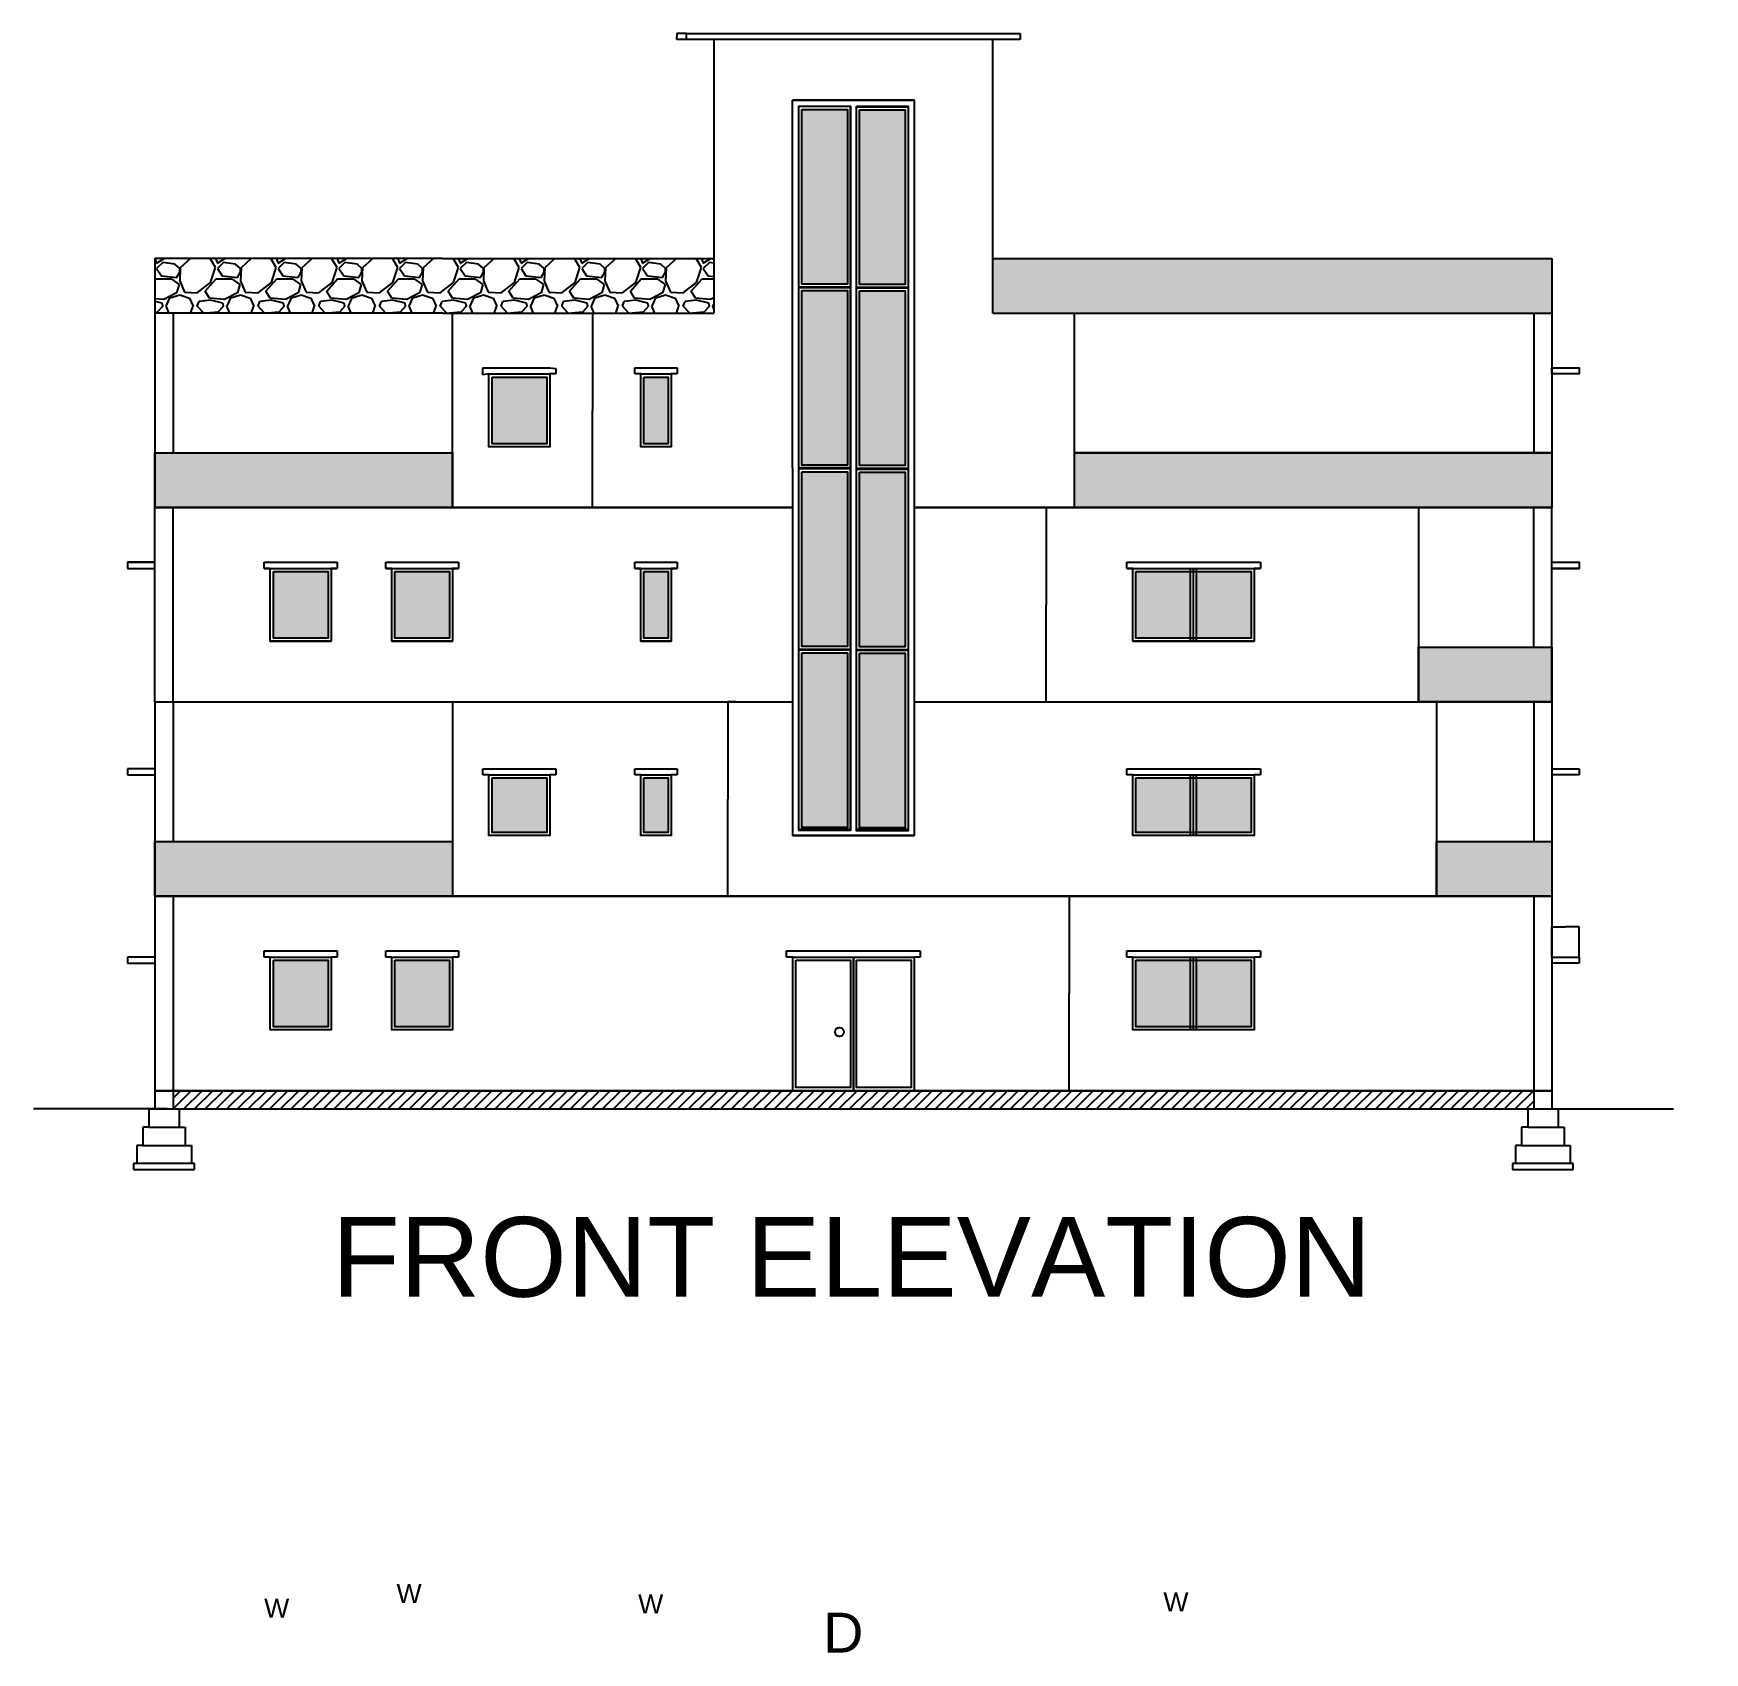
# Model space of a CAD drawing. Header units: millimetres. Extents: x 14561 to 73598, y 8019 to 71831.
# Drawn here: x 14583 to 42096, y 45173 to 71831 of the extents above; entities that cross this region are included whole.
import ezdxf

# ---------------------------------------------------------------- set-up
doc = ezdxf.new("R2010")
doc.units = ezdxf.units.MM
doc.styles.get("Standard").update_dxf_attribs({"font": 'arial.ttf'})
doc.dimstyles.get("Standard").update_dxf_attribs({"dimtxt": 0.18, "dimasz": 0.18, "dimexe": 0.18, "dimexo": 0.0625, "dimgap": 0.09, "dimtad": 0, "dimtih": 1, "dimtoh": 1, "dimdec": 4, "dimzin": 0, "dimdsep": 46, "dimtxsty": 'Standard', "dimcen": 0.09, "dimadec": 0, "dimazin": 0, "dimtfac": 1, "dimtdec": 4, "dimtofl": 0, "dimtmove": 0, "dimatfit": 3, "dimfxl": 1, "dimtolj": 1, "dimtzin": 0, "dimarcsym": 0})
pattern_1 = [(228.012787504, (-32295.16961467436, 33333.34482251156), (-8000.000000000062, -9000.000000000004), [134.536, -13319.0880470737]), (184.969740728, (-32385.16961467436, 33233.34482251156), (11999.99999999997, 1000.000000000035), [230.868, -22855.92476123]), (132.510447078, (-32615.16961467436, 33213.34482251156), (10000.00000000012, -10999.99999999987), [162.788, -16116.0325960997]), (267.273689006, (-33005.16961467436, 32963.34482251156), (1000.000000000024, 20000.00000000002), [210.2379999999999, -20813.55804162899]), (292.833654178, (-33015.16961467436, 32753.34482251156), (-4999.999999999988, 12000.00000000003), [206.1549999999999, -20409.37312808829]), (357.273689006, (-32935.16961467436, 32563.34482251156), (-20000.00000000002, 1000.000000000026), [210.2379999999999, -20813.55804162899]), (37.6942404667, (-32725.16961467436, 32553.34482251156), (-13000, -9999.999999999973), [278.029, -27524.848548916]), (72.2553283749, (-32505.16961467436, 32723.34482251156), (7000.000000000027, 22000), [262.4879999999998, -25986.32149681338]), (121.429565615, (-32425.16961467436, 32973.34482251156), (-8000.000000000019, 12999.99999999999), [210.95, -20884.073109729]), (175.236358309, (-32535.16961467436, 33153.34482251156), (10999.99999999998, -1000.000000000038), [240.832, -11800.7625787923]), (222.397437798, (-32775.16961467436, 33173.34482251156), (-11999.99999999996, -10999.99999999997), [311.448, -30833.3750047949]), (138.814074834, (-32015.16961467436, 32953.34482251156), (-7000.000000000033, 6000), [106.3009999999999, -10523.84481273469]), (171.46923439, (-32095.16961467436, 33023.34482251156), (13000, -1999.999999999995), [202.237, -20021.511416157]), (225, (-32295.16961467436, 33053.34482251156), (-1.110223024625157e-13, -999.9999999999329), [141.421, -1272.7925623731]), (203.198590514, (-32365.16961467436, 33173.34482251156), (4999.999999999989, 1999.999999999975), [76.158, -7539.615105863901]), (291.801409486, (-32435.16961467436, 33143.34482251156), (-999.999999999684, 3000.000000000103), [107.703, -5277.4618071345]), (30.96375653209999, (-32395.16961467436, 33043.34482251156), (3000.000000000053, 1999.99999999998), [174.929, -5656.0228948453]), (161.565051177, (-32245.16961467436, 33133.34482251156), (2000.000000000012, -999.9999999999767), [126.491, -3035.786660168399]), (16.389540334, (-33015.16961467436, 33143.34482251156), (9999.999999999965, 3000.000000000044), [177.2, -17542.8451466694]), (70.3461759419, (-32845.16961467436, 33193.34482251156), (-4000.000000001221, -11000.0000000034), [148.661, -14717.407747319]), (293.198590514, (-32245.16961467436, 33333.34482251156), (-1999.99999999997, 4999.999999999991), [152.315, -7463.4581058639]), (343.610459666, (-32185.16961467436, 33193.34482251156), (-9999.999999999965, 3000.000000000044), [177.1999999999999, -17542.84514666899]), (339.44395478, (-33015.16961467436, 32523.34482251156), (-5000.000000000036, 2000.000000000024), [170.8799999999999, -8373.123745317494]), (294.775140569, (-32855.16961467436, 32463.34482251156), (-5000.000000000005, 11000), [143.178, -14174.643063276]), (66.8014094864, (-32235.16961467436, 32333.34482251156), (1999.999999999981, 4999.99999999997), [152.315, -7463.4581058639]), (17.3540246363, (-32175.16961467436, 32473.34482251156), (-12999.99999999998, -3999.999999999963), [167.631, -16595.42361424]), (69.44395478040002, (-32725.16961467436, 32333.34482251156), (-2000.000000000007, -4999.999999999955), [85.43999999999996, -8458.563745317495]), (101.309932474, (-32295.16961467436, 32333.34482251156), (-999.9999999999638, 4000.000000000012), [50.99, -5048.0295135928]), (165.963756532, (-32305.16961467436, 32383.34482251156), (2999.999999999959, -1000.000000000001), [206.155, -3916.9506256177]), (186.009005957, (-32505.16961467436, 32433.34482251156), (10000.00000000005, 999.9999999999832), [191.05, -18913.9231745428]), (303.690067526, (-32395.16961467436, 32953.34482251156), (-999.9999999999873, 1999.999999999986), [144.2219999999999, -3461.329275463999]), (353.157226587, (-32315.16961467436, 32833.34482251156), (17000.00000000001, -2000.000000000053), [251.794, -24927.5626240283]), (60.9453959009, (-32065.16961467436, 32803.34482251156), (-3999.999999999975, -6999.999999999977), [102.956, -10192.674140987]), (90, (-32015.16961467436, 32893.34482251156), (-999.9999999999999, 1000), [60, -940]), (120.256437164, (-32525.16961467436, 32463.34482251156), (4000.000000000009, -7000.000000000008), [138.924, -13753.5199894498]), (48.01278750420001, (-32595.16961467436, 32583.34482251156), (8000, 8999.999999999975), [269.072, -13184.5520470737]), (0, (-32415.16961467436, 32783.34482251156), (1000, 1000), [260, -740]), (325.3048464690001, (-32155.16961467436, 32783.34482251156), (10000.00000000014, -6999.999999999825), [158.1139999999999, -15653.27430084199]), (254.054604099, (-32025.16961467436, 32693.34482251156), (-1000.000000000038, -4000.000000000005), [145.602, -7134.5078892805]), (207.645975364, (-32065.16961467436, 32553.34482251156), (-18999.99999999995, -10000.00000000005), [237.065, -23469.4741822594]), (175.42607874, (-32275.16961467436, 32443.34482251156), (-12999.99999999995, 1000.000000000001), [250.799, -24829.0734079689])]

# ---------------------------------------------------------------- blocks, each defined once
blk = doc.blocks.new('*D15')
at = {"color": 0, "lineweight": -2, "transparency": 16777216}
for p, q in [((23786.4170927655, 67223.9124068977), (23786.4170927655, 65624.27437142702)), ((23786.47959276538, 67224.09240689769), (23786.5970927655, 67224.09240689769)), ((23786.4170927655, 64024.27240689768), (23786.4170927655, 65623.91044236836)), ((23786.47959276538, 64024.09240689768), (23786.5970927655, 64024.09240689768))]:
    blk.add_line(p, q, dxfattribs=at)
at = {"color": 0, "transparency": 16777216}
for points in [[(23786.3870927655, 67223.9124068977), (23786.4470927655, 67223.9124068977), (23786.4170927655, 67224.09240689769)], [(23786.3870927655, 64024.27240689768), (23786.4470927655, 64024.27240689768), (23786.4170927655, 64024.09240689768)]]:
    blk.add_solid(points, dxfattribs=at)
at = {"layer": 'Defpoints', "color": 0, "transparency": 16777216}
for p in [(23786.41709276538, 67224.09240689769), (23786.41709276538, 64024.09240689768), (23786.4170927655, 64024.09240689768)]:
    blk.add_point(p, dxfattribs=at)
at = {"color": 0, "transparency": 16777216, "insert": (23786.41709276551, 65624.09240689767), "char_height": 0.18, "attachment_point": 5}
blk.add_mtext('\\A1;3200.0000', dxfattribs=at)
blk = doc.blocks.new('*D16')
at = {"color": 0, "lineweight": -2, "transparency": 16777216}
for p, q in [((31097.53066237824, 64024.09240689768), (31255.48827696485, 64024.09240689768)), ((31255.30827696485, 64023.91240689768), (31255.30827696485, 62424.27437142701)), ((31255.30827696485, 60824.27240689767), (31255.30827696485, 62423.91044236835)), ((31097.53066237824, 60824.09240689767), (31255.48827696485, 60824.09240689767))]:
    blk.add_line(p, q, dxfattribs=at)
at = {"color": 0, "transparency": 16777216}
for points in [[(31255.27827696485, 64023.91240689768), (31255.33827696485, 64023.91240689768), (31255.30827696485, 64024.09240689768)], [(31255.27827696485, 60824.27240689767), (31255.33827696485, 60824.27240689767), (31255.30827696485, 60824.09240689767)]]:
    blk.add_solid(points, dxfattribs=at)
at = {"layer": 'Defpoints', "color": 0, "transparency": 16777216}
for p in [(31097.46816237824, 64024.09240689768), (31097.46816237824, 60824.09240689767), (31255.30827696485, 60824.09240689767)]:
    blk.add_point(p, dxfattribs=at)
at = {"color": 0, "transparency": 16777216, "insert": (31255.30827696486, 62424.09240689766), "char_height": 0.18, "attachment_point": 5}
blk.add_mtext('\\A1;3200.0000', dxfattribs=at)
blk = doc.blocks.new('*D17')
at = {"color": 0, "lineweight": -2, "transparency": 16777216}
for p, q in [((26146.54363469122, 60824.09240689768), (26016.52952890304, 60824.09240689768)), ((26016.70952890304, 60823.91240689768), (26016.70952890304, 59224.27437142701)), ((26016.70952890304, 57624.27240689768), (26016.70952890304, 59223.91044236835)), ((26146.54363469122, 57624.09240689768), (26016.52952890304, 57624.09240689768))]:
    blk.add_line(p, q, dxfattribs=at)
at = {"color": 0, "transparency": 16777216}
for points in [[(26016.67952890304, 60823.91240689768), (26016.73952890304, 60823.91240689768), (26016.70952890304, 60824.09240689768)], [(26016.67952890304, 57624.27240689768), (26016.73952890304, 57624.27240689768), (26016.70952890304, 57624.09240689768)]]:
    blk.add_solid(points, dxfattribs=at)
at = {"layer": 'Defpoints', "color": 0, "transparency": 16777216}
for p in [(26146.60613469122, 60824.09240689768), (26016.70952890304, 57624.09240689768), (26146.60613469122, 57624.09240689768)]:
    blk.add_point(p, dxfattribs=at)
at = {"color": 0, "transparency": 16777216, "insert": (26016.70952890305, 59224.09240689766), "char_height": 0.18, "attachment_point": 5}
blk.add_mtext('\\A1;3200.0000', dxfattribs=at)
blk = doc.blocks.new('*D18')
at = {"color": 0, "lineweight": -2, "transparency": 16777216}
for p, q in [((31418.89616620628, 57624.09240689768), (31636.77342390837, 57624.09240689768)), ((31636.59342390837, 57623.91240689768), (31636.59342390837, 56024.27437142701)), ((31636.59342390837, 54424.27240689768), (31636.59342390837, 56023.91044236835)), ((31418.89616620628, 54424.09240689768), (31636.77342390837, 54424.09240689768))]:
    blk.add_line(p, q, dxfattribs=at)
at = {"color": 0, "transparency": 16777216}
for points in [[(31636.56342390837, 57623.91240689768), (31636.62342390837, 57623.91240689768), (31636.59342390837, 57624.09240689768)], [(31636.56342390837, 54424.27240689768), (31636.62342390837, 54424.27240689768), (31636.59342390837, 54424.09240689768)]]:
    blk.add_solid(points, dxfattribs=at)
at = {"layer": 'Defpoints', "color": 0, "transparency": 16777216}
for p in [(31418.83366620628, 57624.09240689768), (31418.83366620628, 54424.09240689768), (31636.59342390837, 54424.09240689768)]:
    blk.add_point(p, dxfattribs=at)
at = {"color": 0, "transparency": 16777216, "insert": (31636.59342390838, 56024.09240689766), "char_height": 0.18, "attachment_point": 5}
blk.add_mtext('\\A1;3200.0000', dxfattribs=at)
blk = doc.blocks.new('*D19')
at = {"color": 0, "lineweight": -2, "transparency": 16777216}
for p, q in [((39583.48620392608, 56624.15490689765), (39583.48620392608, 57122.36944043843)), ((39583.66620392608, 57122.18944043843), (39807.87940992881, 57122.18944043843)), ((40033.30620392608, 57122.18944043843), (39809.09299792335, 57122.18944043843)), ((40033.48620392608, 56624.15490689765), (40033.48620392608, 57122.36944043843))]:
    blk.add_line(p, q, dxfattribs=at)
at = {"color": 0, "transparency": 16777216}
for points in [[(39583.66620392608, 57122.21944043843), (39583.66620392608, 57122.15944043843), (39583.48620392608, 57122.18944043843)], [(40033.30620392608, 57122.21944043843), (40033.30620392608, 57122.15944043843), (40033.48620392608, 57122.18944043843)]]:
    blk.add_solid(points, dxfattribs=at)
at = {"layer": 'Defpoints', "color": 0, "transparency": 16777216}
for p in [(40033.48620392608, 57122.18944043843), (39583.48620392608, 56624.09240689765), (40033.48620392608, 56624.09240689765)]:
    blk.add_point(p, dxfattribs=at)
at = {"color": 0, "transparency": 16777216, "insert": (39808.48620392608, 57122.18944043843), "char_height": 0.18, "attachment_point": 5}
blk.add_mtext('\\A1;450.0000', dxfattribs=at)
blk = doc.blocks.new('*D25')
at = {"color": 0, "lineweight": -2, "transparency": 16777216}
for p, q in [((25333.42370392609, 71831.04801897815), (25178.36973041269, 71831.04801897815)), ((25178.54973041269, 71830.86801897816), (25178.54973041269, 71781.22992211595)), ((25333.42370392609, 71731.04801897815), (25178.36973041269, 71731.04801897815)), ((25178.54973041269, 71731.22801897814), (25178.54973041269, 71780.86611584036))]:
    blk.add_line(p, q, dxfattribs=at)
at = {"color": 0, "transparency": 16777216}
for points in [[(25178.51973041269, 71830.86801897816), (25178.57973041269, 71830.86801897816), (25178.54973041269, 71831.04801897815)], [(25178.51973041269, 71731.22801897814), (25178.57973041269, 71731.22801897814), (25178.54973041269, 71731.04801897815)]]:
    blk.add_solid(points, dxfattribs=at)
at = {"layer": 'Defpoints', "color": 0, "transparency": 16777216}
for p in [(25333.48620392609, 71831.04801897815), (25178.54973041269, 71731.04801897815), (25333.48620392609, 71731.04801897815)]:
    blk.add_point(p, dxfattribs=at)
at = {"color": 0, "transparency": 16777216, "insert": (25178.5497304127, 71781.04801897814), "char_height": 0.18, "attachment_point": 5}
blk.add_mtext('\\A1;100.0000', dxfattribs=at)

msp = doc.modelspace()

# ---------------------------------------------------------------- hatches: boundary and pattern name
at = {"true_color": 0xf8d731}
h = msp.add_hatch(color=40, dxfattribs=at)
h.set_gradient(color1=(255, 255, 255), tint=1, name='INVCURVED')
h.paths.add_polyline_path([(27232.12223451419, 67704.30911595799), (27983.48620392608, 67704.30911595799), (27983.48620392608, 70581.04801897812), (27232.12223451419, 70581.04801897812)])
h.paths.add_polyline_path([(28934.85017333796, 70575.04217449421), (28183.48620392608, 70575.04217449421), (28183.48620392608, 67698.30327147408), (28934.85017333796, 67698.30327147408)])
h.paths.add_polyline_path([(28934.85017333796, 67592.29742699018), (28183.48620392608, 67592.29742699018), (28183.48620392608, 64715.55852397007), (28934.85017333796, 64715.55852397007)])
h.paths.add_polyline_path([(27232.46038707033, 64721.56436845398), (27983.82435648221, 64721.56436845398), (27983.82435648221, 67598.30327147408), (27232.46038707033, 67598.30327147408)])
h.paths.add_polyline_path([(27983.48620392608, 64615.55852397007), (27232.12223451419, 64615.55852397007), (27232.12223451419, 61738.81962094995), (27983.48620392608, 61738.81962094995)])
h.paths.add_polyline_path([(28183.48620392608, 61732.81377646604), (28934.85017333796, 61732.81377646604), (28934.85017333796, 64609.55267948616), (28183.48620392608, 64609.55267948616)])
h.paths.add_polyline_path([(28183.48620392608, 58750.06902896202), (28934.85017333796, 58750.06902896202), (28934.85017333796, 61626.80793198213), (28183.48620392608, 61626.80793198213)])
h.paths.add_polyline_path([(27232.12223451419, 58756.07487344593), (27983.48620392608, 58756.07487344593), (27983.48620392608, 61632.81377646604), (27232.12223451419, 61632.81377646604)])
h = msp.add_hatch()
h.set_pattern_fill('GRAVEL', color=256, scale=1000, style=0)
h.set_pattern_definition(pattern_1)
h.paths.add_polyline_path([(39583.48620392608, 68124.09240689766), (30380.73554414666, 68124.09240689766), (30380.73554414666, 67224.09240689766), (39583.48620392608, 67224.09240689766)])
h.paths.add_polyline_path([(39583.48620392608, 64924.09240689765), (31724.9112475091, 64924.09240689765), (31724.9112475091, 64024.09240689765), (39583.48620392608, 64024.09240689765)])
h.paths.add_polyline_path([(21483.48620392607, 64924.09240689765), (16583.48620392607, 64924.09240689765), (16583.48620392607, 64024.09240689765), (21483.48620392607, 64024.09240689765)])
h.paths.add_polyline_path([(21483.48620392607, 58524.09240689765), (16583.48620392607, 58524.09240689765), (16583.48620392607, 57624.09240689765), (21483.48620392607, 57624.09240689765)])
h.paths.add_polyline_path([(39583.48620392608, 58524.09240689765), (37683.48620392608, 58524.09240689765), (37683.48620392608, 57624.09240689765), (39583.48620392608, 57624.09240689765)])
h.paths.add_polyline_path([(39583.48620392608, 61724.09240689765), (37383.48620392608, 61724.09240689765), (37383.48620392608, 60824.09240689765), (39583.48620392608, 60824.09240689765)])
h = msp.add_hatch()
h.set_pattern_fill('GRAVEL', color=256, scale=1000, style=0)
h.set_pattern_definition(pattern_1)
h.paths.add_polyline_path([(25783.48620392608, 68124.09240689766), (21324.9112475091, 68124.09240689766), (16583.48620392607, 68124.09240689766), (16583.48620392607, 67224.09240689766), (21324.9112475091, 67224.09240689766), (25783.48620392608, 67224.09240689766)])
h = msp.add_hatch(color=40, dxfattribs=at)
h.set_gradient(color1=(255, 255, 255), tint=1, name='INVCURVED')
h.paths.add_polyline_path([(23033.48620392601, 66174.09240689766), (22133.48620392601, 66174.09240689766), (22133.48620392601, 65074.09240689765), (23033.48620392601, 65074.09240689765)])
h = msp.add_hatch(color=40, dxfattribs=at)
h.set_gradient(color1=(255, 255, 255), tint=1, name='INVCURVED')
h.paths.add_polyline_path([(24633.48620392607, 65074.09240689765), (25033.48620392606, 65074.09240689765), (25033.48620392606, 66174.09240689766), (24633.48620392607, 66174.09240689766)])
h = msp.add_hatch(color=40, dxfattribs=at)
h.set_gradient(color1=(255, 255, 255), tint=1, name='INVCURVED')
h.paths.add_polyline_path([(18533.48620392607, 61874.09240689765), (19433.48620392607, 61874.09240689765), (19433.48620392607, 62974.09240689765), (18533.48620392607, 62974.09240689765)])
h = msp.add_hatch(color=40, dxfattribs=at)
h.set_gradient(color1=(255, 255, 255), tint=1, name='INVCURVED')
h.paths.add_polyline_path([(21433.48620392606, 61874.09240689765), (21433.48620392606, 62974.09240689765), (20533.48620392606, 62974.09240689765), (20533.48620392606, 61874.09240689765)])
h = msp.add_hatch(color=40, dxfattribs=at)
h.set_gradient(color1=(255, 255, 255), tint=1, name='INVCURVED')
h.paths.add_polyline_path([(25033.48620392606, 62974.09240689765), (24633.48620392606, 62974.09240689765), (24633.48620392606, 61874.09240689765), (25033.48620392606, 61874.09240689765)])
h = msp.add_hatch(color=40, dxfattribs=at)
h.set_gradient(color1=(255, 255, 255), tint=1, name='INVCURVED')
h.paths.add_polyline_path([(32733.48620392608, 61874.09240689765), (33633.48620392608, 61874.09240689765), (33633.48620392608, 62974.09240689765), (32733.48620392608, 62974.09240689765)])
h = msp.add_hatch(color=40, dxfattribs=at)
h.set_gradient(color1=(255, 255, 255), tint=1, name='INVCURVED')
h.paths.add_polyline_path([(34633.48620392608, 62974.09240689765), (33733.48620392608, 62974.09240689765), (33733.48620392608, 61874.09240689765), (34633.48620392608, 61874.09240689765)])
h = msp.add_hatch(color=40, dxfattribs=at)
h.set_gradient(color1=(255, 255, 255), tint=1, name='INVCURVED')
h.paths.add_polyline_path([(22133.48620392601, 58674.09240689765), (23033.48620392603, 58674.09240689765), (23033.48620392603, 59574.09240689765), (22133.48620392601, 59574.09240689765)])
h = msp.add_hatch(color=40, dxfattribs=at)
h.set_gradient(color1=(255, 255, 255), tint=1, name='INVCURVED')
h.paths.add_polyline_path([(24633.48620392607, 58674.09240689765), (25033.48620392606, 58674.09240689765), (25033.48620392606, 59574.09240689765), (24633.48620392607, 59574.09240689765)])
h = msp.add_hatch(color=40, dxfattribs=at)
h.set_gradient(color1=(255, 255, 255), tint=1, name='INVCURVED')
h.paths.add_polyline_path([(33633.48620392608, 58674.09240689765), (33633.48620392608, 59574.09240689765), (32733.48620392608, 59574.09240689765), (32733.48620392608, 58674.09240689765)])
h = msp.add_hatch(color=40, dxfattribs=at)
h.set_gradient(color1=(255, 255, 255), tint=1, name='INVCURVED')
h.paths.add_polyline_path([(34633.48620392608, 58674.09240689765), (34633.48620392608, 59574.09240689765), (33733.48620392608, 59574.09240689765), (33733.48620392608, 58674.09240689765)])
h = msp.add_hatch(color=40, dxfattribs=at)
h.set_gradient(color1=(255, 255, 255), tint=1, name='INVCURVED')
h.paths.add_polyline_path([(18533.48620392608, 55474.09240689765), (19433.48620392609, 55474.09240689765), (19433.48620392609, 56574.09240689765), (18533.48620392608, 56574.09240689765)])
h = msp.add_hatch(color=40, dxfattribs=at)
h.set_gradient(color1=(255, 255, 255), tint=1, name='INVCURVED')
h.paths.add_polyline_path([(21433.48620392607, 55474.09240689765), (21433.48620392607, 56574.09240689765), (20533.48620392608, 56574.09240689765), (20533.48620392608, 55474.09240689765)])
h = msp.add_hatch(color=40, dxfattribs=at)
h.set_gradient(color1=(255, 255, 255), tint=1, name='INVCURVED')
h.paths.add_polyline_path([(33633.48620392608, 56574.09240689765), (32733.48620392608, 56574.09240689765), (32733.48620392608, 55474.09240689765), (33633.48620392608, 55474.09240689765)])
h = msp.add_hatch(color=40, dxfattribs=at)
h.set_gradient(color1=(255, 255, 255), tint=1, name='INVCURVED')
h.paths.add_polyline_path([(34633.48620392608, 56574.09240689765), (33733.48620392608, 56574.09240689765), (33733.48620392608, 55474.09240689765), (34633.48620392608, 55474.09240689765)])
h = msp.add_hatch()
h.set_pattern_fill('ANSI31', color=0, scale=1000, style=0)
h.set_pattern_definition([(45, (-33015.16961467436, 32333.34482251156), (-88.38834764831844, 88.38834764831844), [])])
h.paths.add_polyline_path([(39283.48620392608, 54424.09240689765), (16883.48620392608, 54424.09240689765), (16883.48620392608, 54124.09240689765), (39283.48620392608, 54124.09240689765)])
h.paths.add_polyline_path([(61787.40702022395, 54224.09240689765), (57487.40702022395, 54224.09240689765), (57487.40702022395, 54124.09240689765), (61787.40702022395, 54124.09240689765)])

# ---------------------------------------------------------------- linework, layer by layer
for p, q in [((25333.48620392608, 71731.04801897812), (25333.48620392608, 71831.04801897812)), ((25333.48620392608, 71831.04801897812), (30380.73554414666, 71831.04801897812)), ((30380.73554414666, 71831.04801897812), (30830.73554414666, 71831.04801897812)), ((30830.73554414666, 71831.04801897812), (30830.73554414666, 71731.04801897812)), ((25783.48620392608, 71731.04801897812), (25333.48620392608, 71731.04801897812)), ((30380.73554414666, 71731.04801897812), (25783.48620392608, 71731.04801897812)), ((30830.73554414666, 71731.04801897812), (30380.73554414666, 71731.04801897812)), ((29083.48620392608, 70731.04801897812), (27082.11087403638, 70731.04801897812)), ((28033.48620392608, 58724.09240689765), (28033.48620392608, 70631.04801897812)), ((28133.48620392608, 58724.09240689765), (28133.48620392608, 70631.04801897812)), ((21324.9112475091, 68124.09240689766), (16583.48620392607, 68124.09240689766)), ((16583.48620392607, 68124.09240689766), (16583.48620392607, 64924.09240689765)), ((39583.48620392608, 68124.09240689766), (39583.48620392608, 64024.09240689765)), ((21324.9112475091, 67224.09240689766), (16583.48620392607, 67224.09240689766)), ((16883.48620392607, 67224.09240689766), (16883.48620392607, 64924.09240689765)), ((21483.48620392607, 64024.09240689765), (21483.48620392607, 67224.09240689766)), ((29082.50925832304, 67224.09240689766), (29083.48620392608, 67224.09240689766)), ((31724.9112475091, 64024.09240689765), (31724.9112475091, 67224.09240689766)), ((39283.48620392608, 67224.09240689766), (39283.48620392608, 64924.09240689765)), ((21984.41257292023, 66210.51243490464), (21984.41257292023, 66324.09240689766)), ((21984.41257292023, 66324.09240689766), (23083.48620392601, 66324.09240689766)), ((23083.48620392601, 66324.09240689766), (23183.22303858794, 66316.84231644179)), ((23183.22303858794, 66316.84231644179), (23183.22303858794, 66224.09240689766)), ((24483.48620392607, 66224.09240689766), (24483.48620392607, 66324.09240689766)), ((24483.48620392607, 66324.09240689766), (25083.48620392606, 66324.09240689766)), ((25083.48620392606, 66324.09240689766), (25183.48620392606, 66324.09240689766)), ((25183.48620392606, 66324.09240689766), (25183.48620392606, 66224.09240689766)), ((22083.48620392601, 66224.09240689766), (21984.41257292023, 66210.51243490464)), ((23183.22303858794, 66224.09240689766), (23083.48620392601, 66224.09240689766)), ((24583.48620392607, 66224.09240689766), (24483.48620392607, 66224.09240689766)), ((25183.48620392606, 66224.09240689766), (25083.48620392606, 66224.09240689766)), ((16583.48620392607, 64924.09240689765), (16583.48620392607, 64024.09240689765)), ((28033.48620392608, 64677.57021293788), (27182.79855060422, 64677.47357624457)), ((39583.48620392608, 64924.09240689765), (31724.9112475091, 64924.09240689765)), ((16583.48620392607, 64024.09240689765), (27083.48620392608, 64024.09240689765)), ((16583.48620392607, 60824.09240689765), (16583.48620392607, 64024.09240689765)), ((17924.9112475091, 64024.09240689765), (16583.48620392607, 64024.09240689765)), ((16883.48620392607, 60824.09240689765), (16883.48620392607, 64024.09240689765)), ((29082.87277296602, 64024.09240689765), (39583.48620392608, 64024.09240689765)), ((37383.48620392608, 64024.09240689765), (37383.48620392608, 60824.09240689765)), ((39283.48620392608, 61724.09240689765), (39283.48620392608, 64024.09240689765)), ((39583.48620392608, 60824.09240689765), (39583.48620392608, 64024.09240689765)), ((16133.48620392607, 63124.09240689765), (16583.48620392608, 63124.09240689765)), ((16583.48620392607, 63124.09240689765), (16133.48620392607, 63124.09240689765)), ((16133.48620392607, 63124.09240689765), (16133.48620392607, 63024.09240689765)), ((16133.48620392607, 63024.09240689765), (16583.48620392608, 63024.09240689765)), ((16133.48620392607, 63024.09240689765), (16583.48620392607, 63024.09240689765)), ((18383.48620392608, 63124.09240689765), (19583.48620392608, 63124.09240689765)), ((18383.48620392607, 63024.09240689765), (18383.48620392607, 63124.09240689765)), ((18383.48620392607, 63124.09240689765), (19483.48620392607, 63124.09240689765)), ((18383.48620392608, 63024.09240689765), (19583.48620392608, 63024.09240689765)), ((18483.48620392607, 63024.09240689765), (18383.48620392607, 63024.09240689765)), ((19483.48620392607, 63124.09240689765), (19583.48620392607, 63124.09240689765)), ((19583.48620392607, 63024.09240689765), (19483.48620392607, 63024.09240689765)), ((19583.48620392607, 63124.09240689765), (19583.48620392607, 63024.09240689765)), ((20383.48620392606, 63124.09240689765), (21583.48620392607, 63124.09240689765)), ((20383.48620392606, 63024.09240689765), (20383.48620392606, 63124.09240689765)), ((20383.48620392606, 63124.09240689765), (21483.48620392606, 63124.09240689765)), ((20383.48620392606, 63024.09240689765), (21583.48620392607, 63024.09240689765)), ((20483.48620392606, 63024.09240689765), (20383.48620392606, 63024.09240689765)), ((21483.48620392606, 63124.09240689765), (21583.48620392606, 63124.09240689765)), ((21583.48620392606, 63024.09240689765), (21483.48620392606, 63024.09240689765)), ((21583.48620392606, 63124.09240689765), (21583.48620392606, 63024.09240689765)), ((24483.48620392606, 63124.09240689765), (25183.48620392604, 63124.09240689765)), ((24483.48620392606, 63024.09240689765), (24483.48620392606, 63124.09240689765)), ((24483.48620392606, 63124.09240689765), (25083.48620392606, 63124.09240689765)), ((24483.48620392606, 63024.09240689765), (25183.48620392604, 63024.09240689765)), ((24583.48620392606, 63024.09240689765), (24483.48620392606, 63024.09240689765)), ((25083.48620392606, 63124.09240689765), (25183.48620392606, 63124.09240689765)), ((25183.48620392606, 63024.09240689765), (25083.48620392606, 63024.09240689765)), ((25183.48620392606, 63124.09240689765), (25183.48620392606, 63024.09240689765)), ((32583.48620392608, 63124.09240689765), (34783.48620392608, 63124.09240689765)), ((32583.48620392608, 63024.09240689765), (32583.48620392608, 63124.09240689765)), ((32583.48620392608, 63124.09240689765), (34683.48620392608, 63124.09240689765)), ((32583.48620392608, 63024.09240689765), (34783.48620392608, 63024.09240689765)), ((32683.48620392608, 63024.09240689765), (32583.48620392608, 63024.09240689765)), ((33633.48620392608, 61824.09240689765), (33633.48620392608, 63024.09240689765)), ((33683.48620392608, 61824.09240689765), (33683.48620392608, 63024.09240689765)), ((33733.48620392608, 61824.09240689765), (33733.48620392608, 63024.09240689765)), ((34683.48620392608, 63124.09240689765), (34783.48620392608, 63124.09240689765)), ((34783.48620392608, 63024.09240689765), (34683.48620392608, 63024.09240689765)), ((34783.48620392608, 63124.09240689765), (34783.48620392608, 63024.09240689765)), ((39583.48620392608, 63124.09240689765), (40033.48620392608, 63124.09240689765)), ((39583.48620392608, 63024.09240689765), (40033.48620392608, 63024.09240689765)), ((40033.48620392608, 63124.09240689765), (40033.48620392608, 63024.09240689765)), ((18483.48620392607, 61824.09240689765), (19483.48620392607, 61824.09240689765)), ((20483.48620392606, 61824.09240689765), (21483.48620392606, 61824.09240689765)), ((24583.48620392606, 61824.09240689765), (25083.48620392606, 61824.09240689765)), ((32683.48620392608, 61824.09240689765), (34683.48620392608, 61824.09240689765)), ((16583.48620392607, 60824.09240689765), (27083.48620392608, 60824.09240689765)), ((16583.48620392607, 60824.09240689765), (16583.48620392607, 57624.09240689765)), ((16583.48620392607, 60824.09240689765), (27083.48620392608, 60824.09240689765)), ((16883.48620392607, 60824.09240689765), (16883.48620392607, 58524.09240689765)), ((21483.48620392606, 60824.09240689765), (21483.48620392606, 57624.09240689765)), ((29083.23628760902, 60824.09240689765), (39583.48620392608, 60824.09240689765)), ((29083.23628760902, 60824.09240689765), (39583.48620392608, 60824.09240689765)), ((37683.48620392608, 60824.09240689765), (37683.48620392608, 57624.09240689765)), ((39283.48620392608, 60824.09240689765), (39283.48620392608, 58524.09240689765)), ((39583.48620392608, 60824.09240689765), (39583.48620392608, 57624.09240689765)), ((16583.48620392607, 59724.09240689765), (16133.48620392607, 59724.09240689765)), ((16133.48620392607, 59724.09240689765), (16133.48620392608, 59624.09240689765)), ((21983.48620392601, 59624.09240689765), (21983.48620392601, 59724.09240689765)), ((21983.48620392601, 59724.09240689765), (23083.48620392603, 59724.09240689765)), ((23083.48620392603, 59724.09240689765), (23183.48620392603, 59724.09240689765)), ((23183.48620392603, 59724.09240689765), (23183.48620392603, 59624.09240689765)), ((24483.48620392607, 59624.09240689765), (24483.48620392607, 59724.09240689765)), ((24483.48620392607, 59724.09240689765), (25083.48620392606, 59724.09240689765)), ((25083.48620392606, 59724.09240689765), (25183.48620392606, 59724.09240689765)), ((25183.48620392606, 59724.09240689765), (25183.48620392606, 59624.09240689765)), ((32583.48620392608, 59624.09240689765), (32583.48620392608, 59724.09240689765)), ((32583.48620392608, 59724.09240689765), (34683.48620392608, 59724.09240689765)), ((34683.48620392608, 59724.09240689765), (34783.48620392608, 59724.09240689765)), ((34783.48620392608, 59724.09240689765), (34783.48620392608, 59624.09240689765)), ((39583.48620392608, 59724.09240689765), (40033.48620392608, 59724.09240689765)), ((40033.48620392608, 59724.09240689765), (40033.48620392605, 59624.09240689765)), ((16133.48620392608, 59624.09240689765), (16583.48620392607, 59624.09240689765)), ((22083.48620392601, 59624.09240689765), (21983.48620392601, 59624.09240689765)), ((23183.48620392603, 59624.09240689765), (23083.48620392603, 59624.09240689765)), ((24583.48620392607, 59624.09240689765), (24483.48620392607, 59624.09240689765)), ((25183.48620392606, 59624.09240689765), (25083.48620392606, 59624.09240689765)), ((32683.48620392608, 59624.09240689765), (32583.48620392608, 59624.09240689765)), ((33633.48620392608, 58624.09240689765), (33633.48620392608, 59624.09240689765)), ((33683.48620392608, 58624.09240689765), (33683.48620392608, 59624.09240689765)), ((33733.48620392608, 58624.09240689765), (33733.48620392608, 59624.09240689765)), ((34783.48620392608, 59624.09240689765), (34683.48620392608, 59624.09240689765)), ((40033.48620392605, 59624.09240689765), (39583.48620392608, 59624.09240689765)), ((27083.48620392608, 58624.09240689765), (29083.48620392608, 58624.09240689765)), ((16583.48620392607, 57624.09240689765), (16583.48620392608, 54124.09240689765)), ((16583.48620392608, 57624.09240689765), (39583.48620392608, 57624.09240689765)), ((39583.48620392608, 57624.09240689765), (16583.48620392607, 57624.09240689765)), ((16583.48620392607, 57624.09240689765), (39583.48620392608, 57624.09240689765)), ((16883.48620392607, 57624.09240689765), (16883.48620392608, 54124.09240689765)), ((27083.48620392608, 57624.09240689765), (29083.48620392608, 57624.09240689765)), ((39283.48620392608, 57624.09240689765), (39283.48620392608, 54124.09240689765)), ((39583.48620392608, 57624.09240689765), (39583.48620392608, 54124.09240689765)), ((18383.48620392608, 56624.09240689765), (18383.48620392608, 56724.09240689765)), ((18383.48620392608, 56724.09240689765), (18483.48620392608, 56724.09240689765)), ((18483.48620392608, 56724.09240689765), (18583.48620392608, 56724.09240689765)), ((18583.48620392608, 56724.09240689765), (19483.48620392609, 56724.09240689765)), ((19483.48620392609, 56724.09240689765), (19583.48620392609, 56724.09240689765)), ((19583.48620392609, 56724.09240689765), (19583.48620392609, 56624.09240689765)), ((20383.48620392608, 56624.09240689765), (20383.48620392608, 56724.09240689765)), ((20383.48620392608, 56724.09240689765), (21483.48620392607, 56724.09240689765)), ((21483.48620392607, 56724.09240689765), (21583.48620392607, 56724.09240689765)), ((21583.48620392607, 56724.09240689765), (21583.48620392607, 56624.09240689765)), ((26983.48620392608, 56624.09240689765), (26983.48620392608, 56724.09240689765)), ((26983.48620392608, 56724.09240689765), (29083.48620392608, 56724.09240689765)), ((29083.48620392608, 56724.09240689765), (29183.48620392608, 56724.09240689765)), ((29183.48620392608, 56724.09240689765), (29183.48620392608, 56624.09240689765)), ((32583.48620392608, 56624.09240689765), (32583.48620392608, 56724.09240689765)), ((32583.48620392608, 56724.09240689765), (34683.48620392608, 56724.09240689765)), ((34683.48620392608, 56724.09240689765), (34783.48620392608, 56724.09240689765)), ((34783.48620392608, 56724.09240689765), (34783.48620392608, 56624.09240689765)), ((16583.48620392607, 56624.09240689765), (16133.48620392608, 56624.09240689765)), ((16133.48620392608, 56624.09240689765), (16133.48620392608, 56524.09240689765)), ((16133.48620392608, 56524.09240689765), (16583.48620392607, 56524.09240689765)), ((18483.48620392608, 56624.09240689765), (18383.48620392608, 56624.09240689765)), ((19583.48620392609, 56624.09240689765), (19483.48620392609, 56624.09240689765)), ((20483.48620392608, 56624.09240689765), (20383.48620392608, 56624.09240689765)), ((21583.48620392607, 56624.09240689765), (21483.48620392607, 56624.09240689765)), ((27083.48620392608, 56624.09240689765), (26983.48620392608, 56624.09240689765)), ((29183.48620392608, 56624.09240689765), (29083.48620392608, 56624.09240689765)), ((32683.48620392608, 56624.09240689765), (32583.48620392608, 56624.09240689765)), ((33633.48620392608, 55424.09240689765), (33633.48620392608, 56624.09240689765)), ((33683.48620392608, 55424.09240689765), (33683.48620392608, 56624.09240689765)), ((33733.48620392608, 55424.09240689765), (33733.48620392608, 56624.09240689765)), ((34783.48620392608, 56624.09240689765), (34683.48620392608, 56624.09240689765)), ((39583.48620392608, 56624.09240689765), (40033.48620392608, 56624.09240689765)), ((40033.48620392608, 56524.09240689765), (39583.48620392608, 56524.09240689765)), ((40033.48620392608, 56624.09240689765), (40033.48620392608, 56524.09240689765)), ((16583.48620392608, 54424.09240689765), (39583.48620392608, 54424.09240689765)), ((39583.48620392608, 54424.09240689765), (16583.48620392608, 54424.09240689765)), ((16583.48620392608, 54124.09240689765), (14583.48620392608, 54124.09240689765)), ((16583.48620392608, 54124.09240689765), (16183.48620392608, 54124.09240689765)), ((16583.48620392608, 54124.09240689765), (16483.48620392608, 54124.09240689765)), ((16483.48620392608, 54124.09240689765), (16783.48620392608, 54124.09240689765)), ((16783.48620392608, 54124.09240689765), (16483.48620392608, 54124.09240689765)), ((16483.48620392608, 54124.09240689765), (16483.48620392608, 53824.09240689765)), ((16483.48620392608, 54124.09240689765), (16983.48620392608, 54124.09240689765)), ((16583.48620392608, 54124.09240689765), (39583.48620392608, 54124.09240689765)), ((16883.48620392608, 54124.09240689765), (16983.48620392608, 54124.09240689765)), ((16983.48620392608, 54124.09240689765), (16983.48620392608, 53824.09240689765)), ((39183.48620392608, 54124.09240689765), (39183.48620392608, 53824.09240689765)), ((39183.48620392608, 54124.09240689765), (39683.48620392608, 54124.09240689765)), ((39583.48620392608, 54124.09240689765), (41583.48620392608, 54124.09240689765)), ((39683.48620392608, 54124.09240689765), (39683.48620392608, 53824.09240689765)), ((16483.48620392608, 53824.09240689765), (16383.48620392608, 53824.09240689765)), ((16383.48620392608, 53824.09240689765), (16383.48620392608, 53524.09240689765)), ((16483.48620392608, 53824.09240689765), (16983.48620392608, 53824.09240689765)), ((16983.48620392608, 53824.09240689765), (17083.48620392608, 53824.09240689765)), ((17083.48620392608, 53824.09240689765), (17083.48620392608, 53524.09240689765)), ((39183.48620392608, 53824.09240689765), (39083.48620392608, 53824.09240689765)), ((39083.48620392608, 53824.09240689765), (39083.48620392608, 53524.09240689765)), ((39183.48620392608, 53824.09240689765), (39683.48620392608, 53824.09240689765)), ((39683.48620392608, 53824.09240689765), (39783.48620392608, 53824.09240689765)), ((39783.48620392608, 53824.09240689765), (39783.48620392608, 53524.09240689765)), ((16383.48620392608, 53524.09240689765), (16283.48620392608, 53524.09240689765)), ((16283.48620392608, 53524.09240689765), (16283.48620392608, 53224.09240689765)), ((16383.48620392608, 53524.09240689765), (17083.48620392608, 53524.09240689765)), ((17083.48620392608, 53524.09240689765), (17183.48620392608, 53524.09240689765)), ((17183.48620392608, 53524.09240689765), (17183.48620392608, 53224.09240689765)), ((39083.48620392608, 53524.09240689765), (38983.48620392608, 53524.09240689765)), ((38983.48620392608, 53524.09240689765), (38983.48620392608, 53224.09240689765)), ((39083.48620392608, 53524.09240689765), (39783.48620392608, 53524.09240689765)), ((39783.48620392608, 53524.09240689765), (39883.48620392608, 53524.09240689765)), ((39883.48620392608, 53524.09240689765), (39883.48620392608, 53224.09240689765)), ((16283.48620392608, 53224.09240689765), (16233.48620392608, 53224.09240689765)), ((16233.48620392608, 53224.09240689765), (16233.48620392608, 53124.09240689765)), ((16233.48620392608, 53124.09240689765), (17183.48620392608, 53124.09240689765)), ((17183.48620392608, 53224.09240689765), (16283.48620392608, 53224.09240689765)), ((17233.48620392608, 53224.09240689765), (17183.48620392608, 53224.09240689765)), ((17183.48620392608, 53124.09240689765), (17233.48620392608, 53124.09240689765)), ((17233.48620392608, 53124.09240689765), (17233.48620392608, 53224.09240689765)), ((38983.48620392608, 53224.09240689765), (38933.48620392608, 53224.09240689765)), ((38933.48620392608, 53224.09240689765), (38933.48620392608, 53124.09240689765)), ((38933.48620392608, 53124.09240689765), (39883.48620392608, 53124.09240689765)), ((39883.48620392608, 53224.09240689765), (38983.48620392608, 53224.09240689765)), ((39933.48620392608, 53224.09240689765), (39883.48620392608, 53224.09240689765)), ((39883.48620392608, 53124.09240689765), (39933.48620392608, 53124.09240689765)), ((39933.48620392608, 53124.09240689765), (39933.48620392608, 53224.09240689765))]:
    msp.add_line(p, q)
for points in [[(30380.73554414666, 67224.09240689766), (30380.73554414666, 71731.04801897812), (25783.48620392608, 71731.04801897812), (25783.48620392608, 67224.09240689766)], [(28033.48620392608, 58724.09240689765), (27183.47484473872, 58724.09240689765), (27182.12223451419, 70631.04801897812), (28033.48620392608, 70631.04801897812)], [(28133.48620392608, 70631.04801897812), (28982.12223322374, 70631.04801897812), (28983.47484344826, 58724.09240689765), (28133.48620392608, 58724.09240689765)], [(21324.9112475091, 68124.09240689766), (25783.48620392608, 68124.09240689766)], [(27082.4070198297, 68124.09240689766), (27083.48620392608, 68124.09240689766)], [(27082.4070198297, 68124.09240689766), (27083.48620392608, 68124.09240689766)], [(29082.40701982969, 68124.09240689766), (29083.48620392608, 68124.09240689766)], [(29082.40701982969, 68124.09240689766), (29083.48620392608, 68124.09240689766)], [(30380.73554414666, 68124.09240689766), (39583.48620392608, 68124.09240689766)], [(21324.9112475091, 67224.09240689766), (25783.48620392608, 67224.09240689766)], [(27082.50925832304, 67224.09240689766), (27083.48620392608, 67224.09240689766)], [(29082.50925832304, 67224.09240689766), (29083.48620392608, 67224.09240689766)], [(30380.73554414666, 67224.09240689766), (39583.48620392608, 67224.09240689766)], [(27083.48620392608, 64024.09240689765), (17924.9112475091, 64024.09240689765)], [(39583.48620392608, 64024.09240689765), (29082.87277296602, 64024.09240689765)]]:
    msp.add_lwpolyline(points)
for points in [[(27082.11087403638, 70731.04801897812), (29082.11087403637, 70731.04801897812), (29083.48620392608, 58624.09240689765), (27083.48620392608, 58624.09240689765)], [(28033.48620392608, 64677.57021293788), (27182.12223451419, 64677.57021293788), (27182.12223451419, 70631.04801897812), (28033.48620392608, 70631.04801897812)], [(27182.12223451419, 70631.04801897812), (28033.48620392608, 70631.04801897812), (28033.48620392608, 67654.30911595799), (27182.12223451419, 67654.30911595799)], [(27232.12223451419, 70581.04801897812), (27983.48620392608, 70581.04801897812), (27983.48620392608, 67704.30911595799), (27232.12223451419, 67704.30911595799)], [(28133.48620392608, 70625.04217449421), (28984.85017333796, 70625.04217449421), (28984.85017333796, 67648.30327147408), (28133.48620392608, 67648.30327147408)], [(28183.48620392608, 70575.04217449421), (28934.85017333796, 70575.04217449421), (28934.85017333796, 67698.30327147408), (28183.48620392608, 67698.30327147408)], [(27182.46038707033, 67648.30327147408), (28033.82435648221, 67648.30327147408), (28033.82435648221, 64671.56436845398), (27182.46038707033, 64671.56436845398)], [(27232.46038707033, 67598.30327147408), (27983.82435648221, 67598.30327147408), (27983.82435648221, 64721.56436845398), (27232.46038707033, 64721.56436845398)], [(28133.48620392608, 67642.29742699018), (28984.85017333796, 67642.29742699018), (28984.85017333796, 64665.55852397007), (28133.48620392608, 64665.55852397007)], [(28183.48620392608, 67592.29742699018), (28934.85017333796, 67592.29742699018), (28934.85017333796, 64715.55852397007), (28183.48620392608, 64715.55852397007)], [(39583.48620392608, 66324.09240689766), (40033.48620392608, 66324.09240689766), (40033.48620392608, 66224.09240689766), (39583.48620392608, 66224.09240689766)], [(22083.48620392601, 66224.09240689766), (23083.48620392601, 66224.09240689766), (23083.48620392601, 65024.09240689765), (22083.48620392601, 65024.09240689765)], [(22133.48620392601, 66174.09240689766), (23033.48620392601, 66174.09240689766), (23033.48620392601, 65074.09240689765), (22133.48620392601, 65074.09240689765)], [(24583.48620392607, 66224.09240689766), (25083.48620392606, 66224.09240689766), (25083.48620392606, 65024.09240689765), (24583.48620392607, 65024.09240689765)], [(24633.48620392607, 66174.09240689766), (25033.48620392606, 66174.09240689766), (25033.48620392606, 65074.09240689765), (24633.48620392607, 65074.09240689765)], [(16583.48620392607, 64924.09240689765), (21483.48620392607, 64924.09240689765), (21483.48620392607, 64024.09240689765), (16583.48620392607, 64024.09240689765)], [(27182.12223451419, 64665.55852397007), (28033.48620392608, 64665.55852397007), (28033.48620392608, 61688.81962094995), (27182.12223451419, 61688.81962094995)], [(28133.48620392608, 64659.55267948616), (28984.85017333796, 64659.55267948616), (28984.85017333796, 61682.81377646604), (28133.48620392608, 61682.81377646604)], [(31724.9112475091, 64924.09240689765), (39583.48620392608, 64924.09240689765), (39583.48620392608, 64024.09240689765), (31724.9112475091, 64024.09240689765)], [(27232.12223451419, 64615.55852397007), (27983.48620392608, 64615.55852397007), (27983.48620392608, 61738.81962094995), (27232.12223451419, 61738.81962094995)], [(28183.48620392608, 64609.55267948616), (28934.85017333796, 64609.55267948616), (28934.85017333796, 61732.81377646604), (28183.48620392608, 61732.81377646604)], [(18483.48620392607, 63024.09240689765), (19483.48620392607, 63024.09240689765), (19483.48620392607, 61824.09240689765), (18483.48620392607, 61824.09240689765)], [(20483.48620392606, 63024.09240689765), (21483.48620392606, 63024.09240689765), (21483.48620392606, 61824.09240689765), (20483.48620392606, 61824.09240689765)], [(24583.48620392606, 63024.09240689765), (25083.48620392606, 63024.09240689765), (25083.48620392606, 61824.09240689765), (24583.48620392606, 61824.09240689765)], [(32683.48620392608, 63024.09240689765), (34683.48620392608, 63024.09240689765), (34683.48620392608, 61824.09240689765), (32683.48620392608, 61824.09240689765)], [(39583.48620392608, 63124.09240689765), (40033.48620392608, 63124.09240689765), (40033.48620392608, 63024.09240689765), (39583.48620392608, 63024.09240689765)], [(18533.48620392607, 62974.09240689765), (19433.48620392607, 62974.09240689765), (19433.48620392607, 61874.09240689765), (18533.48620392607, 61874.09240689765)], [(20533.48620392606, 62974.09240689765), (21433.48620392606, 62974.09240689765), (21433.48620392606, 61874.09240689765), (20533.48620392606, 61874.09240689765)], [(24633.48620392606, 62974.09240689765), (25033.48620392606, 62974.09240689765), (25033.48620392606, 61874.09240689765), (24633.48620392606, 61874.09240689765)], [(32733.48620392608, 62974.09240689765), (34633.48620392608, 62974.09240689765), (34633.48620392608, 61874.09240689765), (32733.48620392608, 61874.09240689765)], [(27182.12223451419, 61682.81377646604), (28033.48620392608, 61682.81377646604), (28033.48620392608, 58706.07487344593), (27182.12223451419, 58706.07487344593)], [(27232.12223451419, 61632.81377646604), (27983.48620392608, 61632.81377646604), (27983.48620392608, 58756.07487344593), (27232.12223451419, 58756.07487344593)], [(28133.48620392608, 61676.80793198213), (28984.85017333796, 61676.80793198213), (28984.85017333796, 58700.06902896202), (28133.48620392608, 58700.06902896202)], [(37383.48620392608, 61724.09240689765), (39583.48620392608, 61724.09240689765), (39583.48620392608, 60824.09240689765), (37383.48620392608, 60824.09240689765)], [(28183.48620392608, 61626.80793198213), (28934.85017333796, 61626.80793198213), (28934.85017333796, 58750.06902896202), (28183.48620392608, 58750.06902896202)], [(22083.48620392601, 59624.09240689765), (23083.48620392603, 59624.09240689765), (23083.48620392603, 58624.09240689765), (22083.48620392601, 58624.09240689765)], [(22133.48620392601, 59574.09240689765), (23033.48620392603, 59574.09240689765), (23033.48620392603, 58674.09240689765), (22133.48620392601, 58674.09240689765)], [(24583.48620392607, 59624.09240689765), (25083.48620392606, 59624.09240689765), (25083.48620392606, 58624.09240689765), (24583.48620392607, 58624.09240689765)], [(24633.48620392607, 59574.09240689765), (25033.48620392606, 59574.09240689765), (25033.48620392606, 58674.09240689765), (24633.48620392607, 58674.09240689765)], [(32683.48620392608, 59624.09240689765), (34683.48620392608, 59624.09240689765), (34683.48620392608, 58624.09240689765), (32683.48620392608, 58624.09240689765)], [(32733.48620392608, 59574.09240689765), (34633.48620392608, 59574.09240689765), (34633.48620392608, 58674.09240689765), (32733.48620392608, 58674.09240689765)], [(16583.48620392607, 58524.09240689765), (21483.48620392607, 58524.09240689765), (21483.48620392607, 57624.09240689765), (16583.48620392607, 57624.09240689765)], [(37683.48620392608, 58524.09240689765), (39583.48620392608, 58524.09240689765), (39583.48620392608, 57624.09240689765), (37683.48620392608, 57624.09240689765)], [(18483.48620392608, 56624.09240689765), (19483.48620392609, 56624.09240689765), (19483.48620392609, 55424.09240689765), (18483.48620392608, 55424.09240689765)], [(18533.48620392608, 56574.09240689765), (19433.48620392609, 56574.09240689765), (19433.48620392609, 55474.09240689765), (18533.48620392608, 55474.09240689765)], [(20483.48620392608, 56624.09240689765), (21483.48620392607, 56624.09240689765), (21483.48620392607, 55424.09240689765), (20483.48620392608, 55424.09240689765)], [(20533.48620392608, 56574.09240689765), (21433.48620392607, 56574.09240689765), (21433.48620392607, 55474.09240689765), (20533.48620392608, 55474.09240689765)], [(27083.48620392608, 56624.09240689765), (29083.48620392608, 56624.09240689765), (29083.48620392608, 54424.09240689765), (27083.48620392608, 54424.09240689765)], [(27083.48620392608, 56624.09240689765), (28083.48620392608, 56624.09240689765), (28083.48620392608, 54424.09240689765), (27083.48620392608, 54424.09240689765)], [(27133.48620392608, 56574.09240689765), (28033.48620392608, 56574.09240689765), (28033.48620392608, 54474.09240689765), (27133.48620392608, 54474.09240689765)], [(28083.48620392608, 56624.09240689765), (29083.48620392608, 56624.09240689765), (29083.48620392608, 54424.09240689765), (28083.48620392608, 54424.09240689765)], [(28133.48620392608, 56574.09240689765), (29033.48620392608, 56574.09240689765), (29033.48620392608, 54474.09240689765), (28133.48620392608, 54474.09240689765)], [(32683.48620392608, 56624.09240689765), (34683.48620392608, 56624.09240689765), (34683.48620392608, 55424.09240689765), (32683.48620392608, 55424.09240689765)], [(32733.48620392608, 56574.09240689765), (34633.48620392608, 56574.09240689765), (34633.48620392608, 55474.09240689765), (32733.48620392608, 55474.09240689765)]]:
    msp.add_lwpolyline(points, close=True)
at = {"color": 251, "true_color": 0x636466}
msp.add_lwpolyline([(37683.48620392608, 58524.09240689765), (39583.48620392608, 58524.09240689765), (39583.48620392608, 57624.09240689765), (37683.48620392608, 57624.09240689765)], close=True, dxfattribs=at)
msp.add_circle((27852.36473454365, 55390.33942405282), 71.66081366107043)

# ---------------------------------------------------------------- texts
at = {"color": 0}
msp.add_text('FRONT ELEVATION', height=1312.605464137159, dxfattribs=at).set_placement((19494.78023843646, 51031.8799583493))
for p in [(20560.1846497972, 45989.39868974484), (18381.10854770958, 45747.45312392918), (24537.86335163335, 45816.58054545396), (33184.99158372513, 45851.14411970934)]:
    msp.add_text('W', height=314.971577892662).set_placement(p)
at = {"insert": (27585.38917989789, 45828.9914553101), "char_height": 655.8815966978436, "attachment_point": 1}
msp.add_mtext_dynamic_manual_height_columns('D', width=57.58054586388758, gutter_width=3279.407983489218, heights=[0], dxfattribs=at)

# ---------------------------------------------------------------- dimensions: what is measured, and where the dimension line sits
for base, p1, p2, picture, middle in [((25178.54973041269, 71731.04801897815), (25333.48620392608, 71831.04801897812), (25333.48620392608, 71731.04801897812), '*D25', (25178.5497304127, 71781.04801897814)), ((23786.4170927655, 64024.09240689768), (23786.41709276538, 67224.09240689766), (23786.41709276538, 64024.09240689765), '*D15', (23786.41709276551, 65624.09240689767)), ((31255.30827696485, 60824.09240689767), (31097.46816237822, 64024.09240689765), (31097.46816237822, 60824.09240689765), '*D16', (31255.30827696486, 62424.09240689766)), ((26016.70952890304, 57624.09240689768), (26146.6061346912, 60824.09240689765), (26146.6061346912, 57624.09240689765), '*D17', (26016.70952890305, 59224.09240689766)), ((31636.59342390837, 54424.09240689768), (31418.83366620626, 57624.09240689765), (31418.83366620626, 54424.09240689765), '*D18', (31636.59342390838, 56024.09240689766))]:
    dim = msp.add_linear_dim(base=base, p1=p1, p2=p2, angle=90, dimstyle='Standard')
    dim.commit()
    dim.dimension.update_dxf_attribs({"geometry": picture, "text_midpoint": middle})
dim = msp.add_linear_dim(base=(40033.48620392608, 57122.18944043843), p1=(39583.48620392608, 56624.09240689765), p2=(40033.48620392608, 56624.09240689765), dimstyle='Standard')
dim.commit()
dim.dimension.update_dxf_attribs({"geometry": '*D19', "text_midpoint": (39808.48620392608, 57122.18944043843)})

doc.saveas('drawing.dxf')
